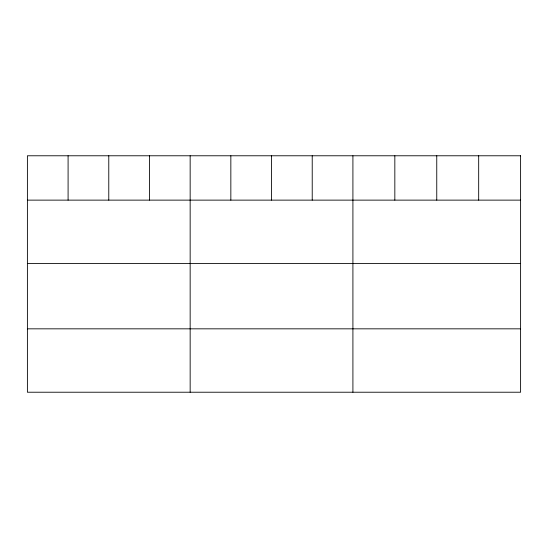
<?xml version="1.0" encoding="UTF-8"?>
<svg xmlns="http://www.w3.org/2000/svg" width="548" height="548" viewBox="0 0 548 548"><rect width="100%" height="100%" fill="white"/><g stroke="black" fill="none" stroke-linecap="round" stroke-linejoin="round"><path stroke-width="0.82" d="M27.4 200.13L520.6 200.13M27.4 263.519L520.6 263.519M27.4 328.834L520.6 328.834M478.678 155.776L478.678 200.13M436.756 155.776L436.756 200.13M394.834 155.776L394.834 200.13M352.912 155.776L352.912 392.224M312.223 155.776L312.223 200.13M271.534 155.776L271.534 200.13M230.845 155.776L230.845 200.13M190.156 155.776L190.156 392.224M149.467 155.776L149.467 200.13M108.778 155.776L108.778 200.13M68.089 155.776L68.089 200.13M520.6 155.776L27.4 155.776L27.4 392.224L520.6 392.224L520.6 155.776"/></g></svg>
